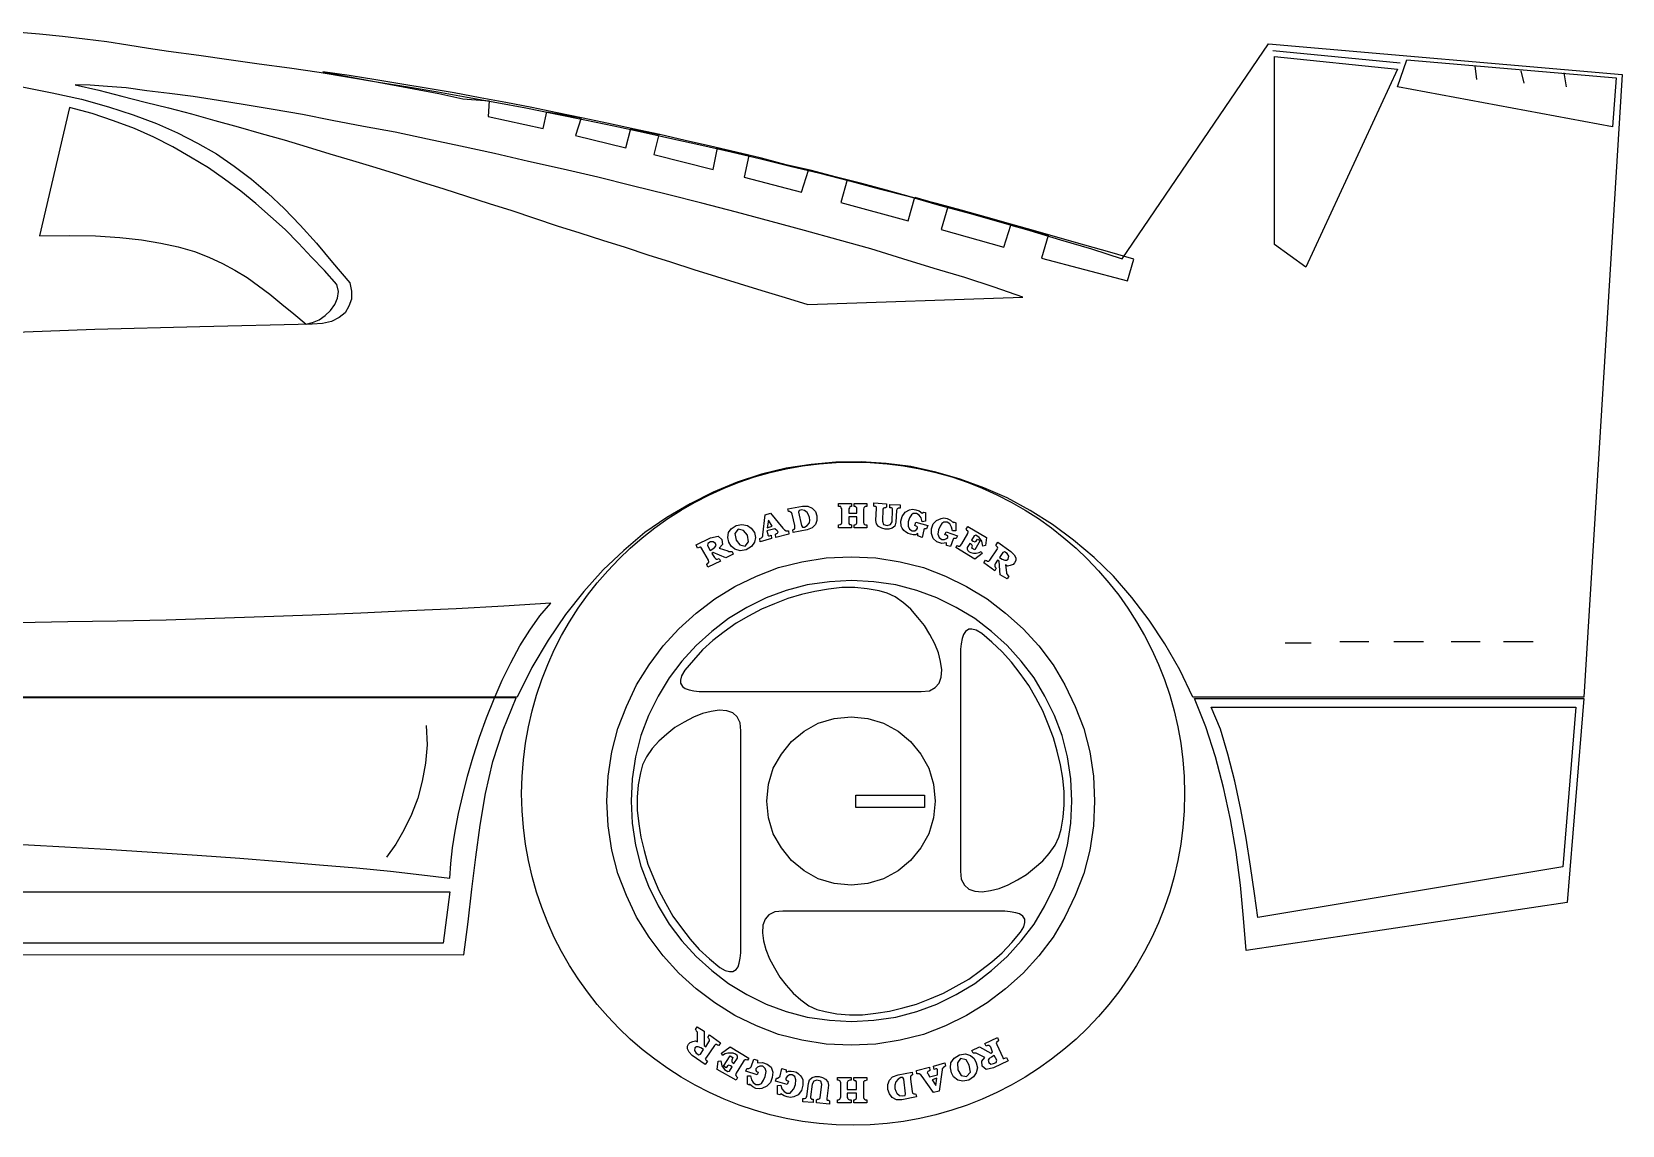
# Model space of a CAD drawing. Extents: x 2254 to 5504, y 14760 to 15634.
# Drawn here: x 4270 to 5504, y 14778 to 15627 of the extents above; entities that cross this region are included whole.
import ezdxf

# ---------------------------------------------------------------- set-up
doc = ezdxf.new("R2010")
doc.units = 0
doc.header["$LTSCALE"] = 100
doc.header["$MEASUREMENT"] = 0
doc.layers.add('LX-CAR', color=6, linetype='CONTINUOUS')

msp = doc.modelspace()

# ---------------------------------------------------------------- linework, layer by layer
at = {"layer": 'LX-CAR'}
for points in [[(4257.1455, 15627.022), (4275.5925, 15625.3555), (4293.627, 15623.6725), (4310.8035, 15621.577), (4327.9965, 15619.4815), (4344.348, 15616.957), (4360.287, 15614.449), (4375.797, 15611.9245), (4399.2765, 15609.004), (4422.756, 15605.638), (4446.2355, 15602.2885), (4469.715, 15598.939), (4492.7655, 15595.573), (4515.8325, 15591.811), (4538.883, 15588.0325), (4561.95, 15584.254), (4585.017, 15580.492), (4607.655, 15576.301), (4630.7055, 15572.0935), (4653.3435, 15567.9025), (4675.998, 15563.299), (4699.0485, 15558.679), (4721.6865, 15554.0755), (4744.3245, 15549.043), (4767.3915, 15544.0105), (4790.0295, 15538.978), (4812.6675, 15533.9455), (4835.7345, 15528.5005), (4858.3725, 15522.6265), (4881.423, 15517.1815), (4904.49, 15511.3075), (4927.557, 15505.021), (4951.0365, 15499.147), (4974.087, 15492.448), (4997.5665, 15486.145), (5021.046, 15479.446), (5044.5255, 15472.7305), (5068.4175, 15465.6025), (5092.326, 15458.4745), (5116.218, 15450.934), (5229.837, 15617.7985), (5504.463, 15593.9065), (5474.697, 15110.4895), (5171.1465, 15110.4895), (5161.0815, 15131.8735), (5149.3335, 15152.0035), (5137.1895, 15170.4505), (5123.7585, 15188.056), (5109.5025, 15204.4075), (5094.4215, 15219.076), (5078.4825, 15232.4905), (5062.131, 15244.651), (5044.938, 15255.5575), (5026.92, 15265.1935), (5008.8855, 15273.163), (4990.4385, 15279.8785), (4971.579, 15285.3235), (4952.2905, 15289.5145), (4933.002, 15292.039), (4913.7135, 15293.293), (4894.0125, 15292.864), (4874.724, 15291.1975), (4855.4355, 15288.2605), (4836.147, 15283.6405), (4817.2875, 15277.354), (4798.8405, 15269.8135), (4780.806, 15260.59), (4762.7715, 15250.1125), (4745.595, 15238.3645), (4729.2435, 15224.5375), (4713.3045, 15209.44), (4698.207, 15192.6595), (4683.951, 15174.6415), (4670.5365, 15154.9405), (4657.9635, 15133.5565), (4646.6445, 15110.4895), (3901.2075, 15110.4895)], [(5332.137, 15602.701), (5233.1865, 15612.3535)], [(5234.457, 15607.7335), (5330.0415, 15598.0975), (5258.7615, 15444.2185), (5234.457, 15461.8405), (5234.457, 15607.7335)], [(4495.7025, 15596.002), (4585.842, 15579.2215), (4604.289, 15575.0305), (4624.848, 15573.364), (4624.0065, 15561.2035), (4666.7745, 15551.98), (4669.695, 15564.982), (4696.1115, 15560.362), (4691.9205, 15546.5185), (4730.91, 15536.8825), (4734.6885, 15551.98), (4756.485, 15547.36), (4752.723, 15531.85), (4798.8405, 15520.1185), (4802.19, 15536.8825), (4826.511, 15531.0085), (4822.7325, 15514.2445), (4867.1835, 15502.4965), (4872.6285, 15519.6895), (4902.807, 15512.149), (4897.7745, 15494.5435), (4950.195, 15480.2875), (4955.2275, 15498.7345), (4980.8025, 15491.1775), (4975.77, 15473.572), (5024.3955, 15459.745), (5029.857, 15476.9215), (5058.7815, 15468.9685), (5053.749, 15451.3465), (5120.409, 15433.741), (5125.4415, 15450.5215), (5106.582, 15455.9665), (5087.2935, 15461.4115), (5068.005, 15466.873), (5049.129, 15472.318), (5029.857, 15477.763), (5010.5685, 15483.2245), (4991.28, 15488.6695), (4971.9915, 15493.702), (4952.703, 15498.7345), (4933.4145, 15504.1795), (4914.126, 15509.212), (4894.425, 15514.2445), (4875.1365, 15519.277), (4855.4355, 15523.8805), (4836.147, 15528.913), (4816.446, 15533.533), (4796.745, 15538.1365), (4777.0275, 15542.7565), (4757.3265, 15547.36), (4737.6255, 15551.551), (4717.4955, 15555.742), (4697.7945, 15559.9495), (4677.6645, 15564.1405), (4657.9635, 15568.3315), (4637.8335, 15572.0935), (4617.72, 15575.872), (4597.59, 15579.6505), (4577.46, 15583), (4556.9175, 15586.3495), (4536.7875, 15589.7155), (4516.245, 15593.065), (4495.7025, 15596.002)], [(5330.0415, 15584.254), (5337.1695, 15605.2255), (5499.843, 15591.382), (5496.906, 15553.234), (5330.0415, 15584.254)], [(5390.0025, 15600.6055), (5391.2565, 15590.128)], [(5425.6425, 15596.8435), (5428.1505, 15587.191)], [(5459.1705, 15595.1605), (5460.8535, 15584.254)], [(4260.924, 15584.683), (4285.6575, 15579.6505), (4308.2955, 15574.618), (4329.2505, 15568.744), (4348.539, 15562.4575), (4366.5735, 15555.742), (4382.925, 15548.6305), (4398.435, 15540.661), (4413.1035, 15532.279), (4426.947, 15522.6265), (4440.3615, 15512.5615), (4452.9345, 15501.6715), (4465.524, 15489.9235), (4478.097, 15476.9215), (4490.67, 15463.0945), (4503.2595, 15447.997), (4516.674, 15432.0745), (4517.928, 15425.7715), (4517.928, 15419.485), (4515.8325, 15414.04), (4512.8955, 15409.0075), (4508.292, 15405.229), (4502.418, 15402.292), (4495.29, 15400.6255), (4487.3205, 15400.1965), (4400.118, 15398.101), (4318.773, 15396.0055), (4243.302, 15393.0685)], [(4303.263, 15585.937), (4321.71, 15581.746), (4339.7445, 15577.126), (4357.7625, 15572.5225), (4375.797, 15567.9025), (4393.8315, 15563.299), (4411.8495, 15558.2665), (4429.884, 15553.234), (4447.9185, 15548.2015), (4465.524, 15543.169), (4483.542, 15537.724), (4501.164, 15532.279), (4518.7695, 15527.2465), (4536.7875, 15521.785), (4554.4095, 15516.34), (4572.015, 15510.466), (4589.6205, 15505.021), (4607.226, 15499.576), (4624.848, 15493.702), (4642.4535, 15488.2405), (4660.059, 15482.383), (4677.6645, 15476.509), (4695.27, 15471.064), (4712.892, 15465.19), (4730.4975, 15459.745), (4748.103, 15453.871), (4765.7085, 15448.426), (4783.743, 15442.552), (4801.3485, 15437.0905), (4818.954, 15431.6455), (4836.576, 15426.2005), (4854.594, 15420.739), (4872.1995, 15415.294), (5039.0805, 15421.168), (5016.855, 15428.7085), (4994.217, 15436.2655), (4970.3085, 15443.3935), (4946.004, 15450.934), (4921.254, 15458.4745), (4895.679, 15465.6025), (4869.6915, 15472.7305), (4843.704, 15479.8585), (4816.8585, 15486.9865), (4790.0295, 15494.1145), (4763.2005, 15500.83), (4735.9425, 15507.529), (4709.1135, 15514.2445), (4682.2845, 15520.531), (4655.439, 15526.405), (4629.039, 15532.6915), (4602.6225, 15538.1365), (4577.0475, 15543.598), (4551.885, 15549.043), (4527.1515, 15553.6465), (4502.8305, 15558.2665), (4479.78, 15562.87), (4457.142, 15566.6485), (4435.329, 15570.427), (4414.7865, 15573.7765), (4395.0855, 15576.7135), (4376.6385, 15579.2215), (4359.033, 15581.3335), (4343.094, 15583.429), (4328.4255, 15584.683), (4315.011, 15585.5245), (4303.263, 15585.937)], [(4275.5925, 15468.5395), (4298.6595, 15468.9685), (4319.202, 15468.5395), (4338.0615, 15467.2855), (4354.8255, 15465.6025), (4369.923, 15463.0945), (4383.3375, 15460.1575), (4395.927, 15456.379), (4407.246, 15452.188), (4417.7235, 15447.1555), (4427.3595, 15442.123), (4437.012, 15436.2655), (4445.8065, 15429.9625), (4454.6175, 15423.2635), (4463.841, 15415.723), (4473.0645, 15408.166), (4482.717, 15400.1965), (4487.733, 15401.467), (4492.7655, 15403.5625), (4497.3855, 15406.912), (4501.5765, 15410.6905), (4504.926, 15415.294), (4507.0215, 15420.3265), (4507.863, 15425.359), (4506.609, 15430.804), (4496.9565, 15441.7105), (4486.908, 15452.188), (4476.843, 15463.0945), (4466.3655, 15473.572), (4455.03, 15483.637), (4443.711, 15493.702), (4431.9795, 15503.338), (4419.4065, 15512.5615), (4406.817, 15521.3725), (4392.99, 15529.7545), (4379.1465, 15537.724), (4364.478, 15545.2645), (4349.3805, 15551.98), (4333.029, 15557.854), (4316.6775, 15563.7115), (4299.072, 15568.3315), (4275.5925, 15468.5395)], [(4923.3495, 15261.4315), (4933.4145, 15260.59), (4933.4145, 15258.0655), (4932.573, 15257.653), (4931.748, 15257.653), (4930.9065, 15257.2405), (4930.4775, 15256.399), (4930.065, 15247.1755), (4930.9065, 15244.651), (4933.8435, 15243.8095), (4936.3515, 15244.651), (4937.6055, 15246.7465), (4938.0345, 15255.97), (4938.0345, 15256.8115), (4937.6055, 15257.2405), (4937.193, 15257.653), (4935.939, 15257.653), (4935.939, 15260.161), (4943.9085, 15259.7485), (4943.9085, 15257.2405), (4942.638, 15257.2405), (4941.7965, 15256.8115), (4941.384, 15256.399), (4940.9715, 15255.5575), (4940.5425, 15246.334), (4939.701, 15243.397), (4937.6055, 15241.714), (4935.0975, 15240.889), (4932.1605, 15240.889), (4929.6525, 15241.714), (4927.128, 15242.9845), (4925.4615, 15245.08), (4925.0325, 15247.588), (4925.4615, 15257.2405), (4925.4615, 15258.0655), (4925.0325, 15258.4945), (4924.191, 15258.4945), (4923.3495, 15258.907), (4923.3495, 15261.4315)], [(4834.893, 15233.761), (4836.147, 15234.1735), (4836.9885, 15235.015), (4837.401, 15235.8565), (4837.401, 15236.6815), (4839.084, 15252.208), (4843.275, 15253.462), (4852.9275, 15241.714), (4854.1815, 15240.46), (4855.4355, 15239.6185), (4856.277, 15239.6185), (4857.1185, 15239.6185), (4857.531, 15237.1105), (4847.466, 15234.586), (4847.0535, 15237.1105), (4847.895, 15237.523), (4848.72, 15237.952), (4849.149, 15238.7935), (4848.3075, 15239.6185), (4846.6245, 15241.3015), (4840.338, 15239.6185), (4841.1795, 15237.1105), (4841.1795, 15236.269), (4842.021, 15235.8565), (4842.4335, 15235.8565), (4843.704, 15236.269), (4844.1165, 15233.761), (4835.3055, 15231.2365), (4834.893, 15233.761)], [(4857.1185, 15254.716), (4856.6895, 15256.8115), (4868.0085, 15258.907), (4872.1995, 15258.907), (4875.5655, 15257.2405), (4878.0735, 15254.716), (4879.3275, 15251.3665), (4879.3275, 15247.588), (4878.0735, 15244.651), (4875.5655, 15242.143), (4871.787, 15240.46), (4860.8805, 15238.3645), (4860.468, 15240.46), (4861.3095, 15240.889), (4862.151, 15241.3015), (4862.151, 15242.143), (4862.151, 15243.8095), (4860.0555, 15252.6205), (4859.6265, 15253.8745), (4858.785, 15254.3035), (4857.9435, 15254.716), (4857.1185, 15254.716)], [(4867.1835, 15243.8095), (4868.0085, 15242.5555), (4869.6915, 15242.5555), (4871.787, 15243.8095), (4873.47, 15245.9215), (4873.8825, 15248.017), (4873.47, 15250.1125), (4872.6285, 15252.208), (4871.787, 15253.8745), (4869.6915, 15255.5575), (4867.1835, 15255.97), (4865.5005, 15255.5575), (4865.0715, 15254.3035), (4867.1835, 15243.8095)], [(4896.108, 15261.0025), (4906.173, 15261.0025), (4906.173, 15258.4945), (4905.3315, 15258.4945), (4904.9025, 15258.4945), (4904.49, 15257.653), (4904.0775, 15256.8115), (4904.0775, 15253.462), (4910.364, 15253.462), (4910.364, 15256.8115), (4910.364, 15257.653), (4909.5225, 15258.0655), (4909.11, 15258.4945), (4908.2685, 15258.4945), (4908.2685, 15261.0025), (4917.9045, 15261.0025), (4917.9045, 15258.4945), (4917.063, 15258.4945), (4916.2215, 15258.0655), (4915.809, 15257.653), (4915.3965, 15256.399), (4915.3965, 15246.334), (4915.809, 15245.08), (4916.2215, 15244.651), (4917.063, 15244.2385), (4917.9045, 15244.2385), (4917.9045, 15242.143), (4908.2685, 15242.143), (4908.2685, 15244.2385), (4908.681, 15244.2385), (4909.5225, 15244.651), (4909.935, 15245.08), (4910.364, 15245.9215), (4910.364, 15250.525), (4904.0775, 15250.525), (4904.0775, 15246.334), (4904.0775, 15245.4925), (4904.49, 15244.651), (4905.3315, 15244.651), (4906.173, 15244.2385), (4906.173, 15242.143), (4896.108, 15242.143), (4896.108, 15244.2385), (4897.362, 15244.651), (4898.2035, 15245.08), (4898.616, 15245.4925), (4898.616, 15246.7465), (4898.616, 15256.8115), (4898.2035, 15257.653), (4897.7745, 15258.4945), (4896.9495, 15258.4945), (4896.108, 15258.4945), (4896.108, 15261.0025)], [(4961.085, 15253.462), (4961.9265, 15254.3035), (4963.6095, 15253.8745), (4963.6095, 15247.1755), (4961.085, 15246.7465), (4960.26, 15249.6835), (4958.577, 15251.779), (4956.4815, 15253.033), (4953.957, 15253.033), (4952.703, 15252.208), (4951.0365, 15249.6835), (4950.195, 15246.7465), (4950.195, 15243.397), (4951.0365, 15240.889), (4953.132, 15239.6185), (4955.2275, 15239.6185), (4956.894, 15240.889), (4957.323, 15241.714), (4957.323, 15242.5555), (4956.894, 15242.9845), (4955.2275, 15243.8095), (4956.0525, 15246.334), (4965.276, 15243.8095), (4964.451, 15241.3015), (4963.6095, 15241.3015), (4962.768, 15241.3015), (4962.3555, 15240.889), (4962.3555, 15240.46), (4961.085, 15234.586), (4957.7355, 15235.8565), (4957.7355, 15237.523), (4956.0525, 15236.6815), (4953.957, 15236.6815), (4951.8615, 15237.1105), (4950.195, 15237.523), (4948.0995, 15238.7935), (4946.829, 15240.0475), (4945.575, 15241.714), (4944.7335, 15243.397), (4944.321, 15247.1755), (4945.575, 15250.9375), (4947.6705, 15254.3035), (4951.0365, 15255.97), (4953.5445, 15256.399), (4956.0525, 15255.97), (4958.577, 15255.145), (4961.085, 15253.462)], [(4985.406, 15245.9215), (4985.406, 15246.7465), (4987.089, 15245.9215), (4987.089, 15239.6185), (4984.5645, 15239.6185), (4983.723, 15242.5555), (4982.469, 15245.08), (4980.3735, 15246.334), (4977.8655, 15246.334), (4976.1825, 15245.4925), (4974.9285, 15243.397), (4973.6745, 15240.46), (4973.2455, 15237.1105), (4974.087, 15234.586), (4976.1825, 15232.9195), (4978.278, 15232.9195), (4979.961, 15233.761), (4980.8025, 15234.586), (4980.8025, 15235.4275), (4979.961, 15236.269), (4978.707, 15236.6815), (4979.532, 15238.7935), (4988.343, 15235.8565), (4987.5015, 15233.761), (4986.66, 15233.761), (4985.835, 15233.761), (4985.406, 15233.761), (4984.9935, 15233.332), (4982.898, 15227.458), (4979.961, 15228.2995), (4979.961, 15230.395), (4976.1825, 15229.9825), (4972.404, 15231.2365), (4969.4835, 15233.761), (4968.213, 15237.523), (4968.213, 15241.3015), (4969.4835, 15245.08), (4971.9915, 15247.588), (4975.77, 15249.271), (4977.8655, 15249.6835), (4980.3735, 15249.271), (4982.898, 15248.017), (4985.406, 15245.9215)], [(4816.446, 15243.8095), (4821.0495, 15244.651), (4825.257, 15243.8095), (4828.1775, 15241.714), (4830.702, 15238.3645), (4831.5435, 15234.586), (4830.702, 15230.824), (4828.6065, 15227.458), (4824.4155, 15224.95), (4819.7955, 15224.1085), (4815.6045, 15225.3625), (4812.6675, 15227.887), (4811.001, 15230.824), (4810.1595, 15234.586), (4810.572, 15238.3645), (4812.6675, 15241.3015), (4816.446, 15243.8095)], [(4818.129, 15240.889), (4815.6045, 15237.523), (4816.446, 15232.4905), (4819.383, 15228.7285), (4823.574, 15227.887), (4826.082, 15231.2365), (4825.257, 15236.269), (4822.32, 15240.0475), (4818.129, 15240.889)], [(4840.767, 15242.143), (4844.529, 15243.397), (4841.6085, 15248.017), (4840.767, 15242.143)], [(4996.3125, 15242.9845), (5010.981, 15234.586), (5010.1395, 15228.2995), (5008.044, 15227.887), (5007.2025, 15231.6655), (5005.107, 15234.586), (5002.599, 15236.269), (5001.345, 15235.8565), (4999.2495, 15232.4905), (5000.5035, 15231.6655), (5001.7575, 15231.2365), (5003.0115, 15231.6655), (5003.853, 15233.332), (5005.9485, 15232.078), (5001.7575, 15224.95), (4999.662, 15226.204), (5000.0745, 15227.887), (4999.662, 15228.7285), (4998.8205, 15229.57), (4997.979, 15229.9825), (4995.8835, 15226.633), (4995.8835, 15225.3625), (4996.3125, 15224.5375), (4997.5665, 15223.267), (4998.8205, 15222.8545), (5000.916, 15222.442), (5003.0115, 15222.442), (5005.107, 15222.8545), (5006.79, 15223.696), (5007.6315, 15222.013), (5001.7575, 15217.822), (4987.089, 15226.633), (4988.343, 15228.2995), (4989.1845, 15227.887), (4990.026, 15227.887), (4990.851, 15228.2995), (4991.6925, 15229.57), (4996.3125, 15237.523), (4996.725, 15238.7935), (4996.3125, 15239.6185), (4995.8835, 15240.0475), (4995.0585, 15240.889), (4996.3125, 15242.9845)], [(4785.426, 15228.7285), (4796.745, 15234.1735), (4802.6025, 15235.4275), (4805.5395, 15232.9195), (4805.9685, 15229.141), (4803.444, 15226.204), (4810.1595, 15224.1085), (4811.001, 15223.696), (4811.826, 15223.696), (4812.6675, 15223.696), (4813.509, 15223.696), (4814.3505, 15221.6005), (4808.4765, 15218.6635), (4798.8405, 15222.8545), (4797.57, 15222.013), (4799.682, 15219.076), (4800.507, 15218.2345), (4801.3485, 15217.822), (4802.19, 15217.822), (4803.444, 15218.2345), (4804.2855, 15216.139), (4794.6495, 15211.5355), (4793.808, 15213.631), (4794.6495, 15214.4725), (4795.062, 15214.885), (4795.4745, 15215.7265), (4795.062, 15216.9805), (4789.617, 15226.204), (4789.188, 15227.0455), (4788.7755, 15227.0455), (4787.934, 15226.633), (4786.68, 15226.204), (4785.426, 15228.7285)], [(4796.316, 15224.5375), (4798.4115, 15225.7915), (4800.0945, 15227.0455), (4800.936, 15228.2995), (4800.507, 15229.9825), (4798.8405, 15231.2365), (4796.745, 15231.2365), (4794.6495, 15229.9825), (4794.2205, 15228.2995), (4796.316, 15224.5375)], [(5019.792, 15230.824), (5029.857, 15223.696), (5032.365, 15221.1715), (5033.619, 15218.6635), (5033.619, 15216.568), (5032.7775, 15214.885), (5031.5235, 15213.631), (5029.428, 15212.7895), (5027.3325, 15212.377), (5025.6495, 15213.2185), (5026.491, 15207.3445), (5026.491, 15206.503), (5027.3325, 15205.6615), (5027.7615, 15204.82), (5028.174, 15204.4075), (5026.92, 15202.312), (5021.4585, 15205.6615), (5020.6335, 15216.139), (5019.363, 15216.9805), (5017.6965, 15214.0435), (5017.2675, 15213.2185), (5017.2675, 15212.377), (5017.6965, 15211.5355), (5018.538, 15210.694), (5017.2675, 15208.5985), (5008.8855, 15214.885), (5010.1395, 15216.9805), (5010.981, 15216.568), (5011.8225, 15216.139), (5012.664, 15216.139), (5013.5055, 15216.9805), (5019.363, 15225.7915), (5019.792, 15226.204), (5019.363, 15227.0455), (5018.9505, 15227.458), (5018.109, 15228.2995), (5019.792, 15230.824)], [(4905.744, 15219.505), (4925.0325, 15218.6635), (4943.9085, 15215.7265), (4961.9265, 15211.1065), (4979.1195, 15204.4075), (4995.471, 15196.438), (5011.41, 15186.802), (5025.6495, 15175.8955), (5039.493, 15163.735), (5051.6535, 15150.3205), (5062.56, 15135.652), (5071.7835, 15120.142), (5079.7365, 15103.3615), (5086.452, 15086.1685), (5091.0555, 15068.1505), (5093.9925, 15049.2745), (5094.834, 15029.986), (5093.9925, 15010.6975), (5091.0555, 14991.8545), (5086.452, 14973.82), (5079.7365, 14956.6435), (5071.7835, 14939.863), (5062.56, 14924.353), (5051.6535, 14909.6845), (5039.493, 14896.27), (5025.6495, 14884.1095), (5011.41, 14873.203), (4995.471, 14863.567), (4979.1195, 14855.5975), (4961.9265, 14848.882), (4943.9085, 14844.2785), (4925.0325, 14841.3415), (4905.744, 14840.5), (4886.4555, 14841.3415), (4867.596, 14844.2785), (4849.5615, 14848.882), (4832.3685, 14855.5975), (4815.6045, 14863.567), (4800.0945, 14873.203), (4785.426, 14884.1095), (4771.995, 14896.27), (4759.851, 14909.6845), (4748.9445, 14924.353), (4739.292, 14939.863), (4731.339, 14956.6435), (4724.6235, 14973.82), (4720.02, 14991.8545), (4717.083, 15010.6975), (4716.2415, 15029.986), (4717.083, 15049.2745), (4720.02, 15068.1505), (4724.6235, 15086.1685), (4731.339, 15103.3615), (4739.292, 15120.142), (4748.9445, 15135.652), (4759.851, 15150.3205), (4771.995, 15163.735), (4785.426, 15175.8955), (4800.0945, 15186.802), (4815.6045, 15196.438), (4832.3685, 15204.4075), (4849.5615, 15211.1065), (4867.596, 15215.7265), (4886.4555, 15218.6635), (4905.744, 15219.505)], [(5021.046, 15219.076), (5023.1415, 15217.822), (5025.237, 15216.9805), (5026.491, 15216.9805), (5027.7615, 15217.822), (5028.174, 15219.9175), (5026.92, 15222.013), (5024.8245, 15223.267), (5023.554, 15222.8545), (5021.046, 15219.076)], [(4906.173, 15201.058), (4888.98, 15200.2165), (4871.787, 15197.692), (4855.4355, 15193.501), (4839.9255, 15187.6435), (4824.828, 15180.0865), (4810.572, 15171.7045), (4797.57, 15161.6395), (4785.426, 15150.733), (4774.5195, 15138.589), (4764.4545, 15125.587), (4756.0725, 15111.331), (4748.5155, 15096.2335), (4742.658, 15080.7235), (4738.467, 15064.372), (4735.9425, 15047.179), (4735.101, 15029.986), (4735.9425, 15012.8095), (4738.467, 14995.6165), (4742.658, 14979.2815), (4748.5155, 14963.7715), (4756.0725, 14948.674), (4764.4545, 14934.418), (4774.5195, 14921.416), (4785.426, 14909.2555), (4797.57, 14898.3655), (4810.572, 14888.3005), (4824.828, 14879.9185), (4839.9255, 14872.3615), (4855.4355, 14866.4875), (4871.787, 14862.2965), (4888.98, 14859.7885), (4906.173, 14858.947), (4923.3495, 14859.7885), (4940.5425, 14862.2965), (4956.894, 14866.4875), (4972.404, 14872.3615), (4987.5015, 14879.9185), (5001.7575, 14888.3005), (5014.7595, 14898.3655), (5026.92, 14909.2555), (5037.81, 14921.416), (5047.875, 14934.418), (5056.257, 14948.674), (5063.814, 14963.7715), (5069.688, 14979.2815), (5073.879, 14995.6165), (5076.387, 15012.8095), (5077.2285, 15029.986), (5076.387, 15047.179), (5073.879, 15064.372), (5069.688, 15080.7235), (5063.814, 15096.2335), (5056.257, 15111.331), (5047.875, 15125.587), (5037.81, 15138.589), (5026.92, 15150.733), (5014.7595, 15161.6395), (5001.7575, 15171.7045), (4987.5015, 15180.0865), (4972.404, 15187.6435), (4956.894, 15193.501), (4940.5425, 15197.692), (4923.3495, 15200.2165), (4906.173, 15201.058)], [(4787.934, 15115.1095), (4960.26, 15115.1095), (4966.5465, 15115.522), (4971.15, 15118.03), (4974.087, 15121.396), (4975.77, 15125.9995), (4976.1825, 15131.8735), (4975.341, 15138.16), (4973.6745, 15144.8755), (4970.7375, 15152.0035), (4966.959, 15159.1315), (4962.768, 15166.2595), (4957.7355, 15172.546), (4952.2905, 15178.8325), (4946.4165, 15183.865), (4940.13, 15188.4685), (4933.8435, 15191.4055), (4927.557, 15193.0885), (4918.3335, 15194.755), (4908.681, 15195.5965), (4898.616, 15195.5965), (4888.1385, 15194.3425), (4877.661, 15192.6595), (4867.1835, 15190.1515), (4856.6895, 15187.2145), (4846.212, 15183.0235), (4836.147, 15178.8325), (4826.082, 15173.3875), (4816.446, 15167.926), (4807.2225, 15161.227), (4798.4115, 15154.5115), (4790.442, 15147.3835), (4783.3305, 15139.414), (4776.615, 15131.461), (4774.0905, 15127.2535), (4773.2655, 15123.904), (4773.2655, 15121.396), (4774.932, 15118.8715), (4777.0275, 15117.205), (4779.9645, 15116.3635), (4783.743, 15115.522), (4787.934, 15115.1095)], [(4252.9545, 14996.8705), (4290.69, 14994.775), (4327.584, 14992.696), (4363.224, 14990.1715), (4398.0225, 14988.076), (4431.138, 14985.568), (4462.9995, 14983.0435), (4493.1945, 14980.5355), (4521.7065, 14978.0275), (4548.123, 14975.503), (4572.4275, 14972.566), (4594.2405, 14970.058), (4595.0655, 14981.377), (4596.336, 14993.5375), (4598.4315, 15006.5065), (4600.9395, 15020.35), (4604.289, 15034.606), (4608.0675, 15049.2745), (4612.2585, 15064.372), (4617.291, 15079.4695), (4622.736, 15094.5505), (4628.61, 15109.2355), (4634.8965, 15123.904), (4641.612, 15137.3185), (4648.74, 15150.3205), (4656.2805, 15162.481), (4664.25, 15173.8), (4672.632, 15183.436), (4636.167, 15181.3405), (4599.273, 15179.245), (4562.3625, 15177.5785), (4525.056, 15175.8955), (4487.3205, 15174.2125), (4450.014, 15172.9585), (4411.8495, 15171.7045), (4374.114, 15170.4505), (4335.966, 15169.609), (4297.818, 15169.18), (4259.6535, 15168.355)], [(4990.851, 15147.8125), (4990.851, 14975.503), (4991.28, 14969.2165), (4993.788, 14964.5965), (4997.154, 14961.676), (5001.7575, 14959.993), (5007.6315, 14959.564), (5013.918, 14960.4055), (5020.6335, 14962.0885), (5027.7615, 14965.0255), (5034.8895, 14968.7875), (5042.001, 14972.995), (5048.304, 14978.0275), (5054.5905, 14983.4725), (5059.623, 14989.3465), (5064.2265, 14995.6165), (5067.1635, 15001.903), (5068.8465, 15008.1895), (5070.513, 15017.413), (5071.3545, 15027.049), (5071.3545, 15037.114), (5070.1005, 15047.608), (5068.4175, 15058.0855), (5065.9095, 15068.563), (5062.9725, 15079.0405), (5058.7815, 15089.5345), (5054.5905, 15100.012), (5049.129, 15110.077), (5043.684, 15119.713), (5036.985, 15128.9365), (5030.2695, 15137.7475), (5023.1415, 15145.717), (5015.172, 15153.2575), (5007.2025, 15159.9565), (5003.0115, 15162.481), (4999.662, 15163.3225), (4997.154, 15163.3225), (4994.6295, 15161.6395), (4992.963, 15159.1315), (4992.1215, 15156.1945), (4991.28, 15152.0035), (4990.851, 15147.8125)], [(5242.839, 15152.8285), (5262.969, 15152.8285)], [(5285.178, 15153.67), (5307.816, 15153.67)], [(5327.1045, 15153.67), (5350.1715, 15153.67)], [(5371.5555, 15153.67), (5394.1935, 15153.67)], [(5412.228, 15153.67), (5435.2785, 15153.67)], [(3322.6185, 14911.351), (4605.1305, 14910.526), (4608.4965, 14936.101), (4611.417, 14961.676), (4614.354, 14986.4095), (4617.72, 15011.1265), (4621.911, 15035.86), (4627.7685, 15060.5935), (4635.738, 15085.327), (4645.803, 15110.077), (3279.438, 15110.077), (3288.2325, 15089.1055), (3296.631, 15066.4675), (3303.33, 15042.5755), (3309.6165, 15017.413), (3314.649, 14991.442), (3318.4275, 14965.0255), (3320.9355, 14938.1965), (3322.6185, 14911.351)], [(3294.1065, 15110.4895), (4622.736, 15110.4895)], [(5212.644, 14913.8755), (5210.5485, 14939.0215), (5208.0405, 14964.5965), (5204.691, 14990.1715), (5200.4835, 15015.73), (5195.0385, 15040.48), (5188.752, 15064.372), (5181.2115, 15087.439), (5172.4005, 15109.648), (5474.697, 15109.648), (5461.695, 14951.182), (5212.644, 14913.8755)], [(5185.4025, 15102.949), (5468.394, 15102.949), (5458.3455, 14978.8525), (5221.455, 14939.4505), (5218.947, 14958.31), (5216.01, 14979.2815), (5212.644, 15001.0615), (5208.453, 15023.287), (5203.8495, 15045.5125), (5198.388, 15066.4675), (5192.5305, 15085.756), (5185.4025, 15102.949)], [(4575.7935, 15088.693), (4576.6185, 15073.5955), (4575.3645, 15059.3395), (4572.8565, 15045.5125), (4569.4905, 15032.0815), (4564.458, 15019.5085), (4558.6005, 15007.348), (4552.314, 14996.458), (4545.186, 14986.4095)], [(4820.2245, 14912.1925), (4820.2245, 15084.502), (4819.7955, 15090.7885), (4817.2875, 15095.392), (4813.9215, 15098.329), (4809.318, 15100.012), (4803.444, 15100.4245), (4797.1575, 15099.583), (4790.442, 15097.9165), (4783.3305, 15094.9795), (4776.2025, 15091.201), (4769.0745, 15087.01), (4762.7715, 15081.9775), (4756.485, 15076.5325), (4751.4525, 15070.6585), (4746.849, 15064.372), (4743.912, 15058.0855), (4742.229, 15051.799), (4740.5625, 15042.5755), (4739.721, 15032.923), (4739.721, 15022.858), (4740.975, 15012.3805), (4742.658, 15001.903), (4745.166, 14991.442), (4748.103, 14980.948), (4752.294, 14970.4705), (4756.485, 14960.4055), (4761.9465, 14950.3405), (4767.3915, 14940.7045), (4774.0905, 14931.481), (4780.806, 14922.67), (4787.934, 14914.717), (4795.9035, 14907.589), (4803.873, 14900.8735), (4808.064, 14898.3655), (4811.4135, 14897.524), (4813.9215, 14897.524), (4816.446, 14899.1905), (4818.129, 14901.286), (4818.954, 14904.223), (4819.7955, 14908.0015), (4820.2245, 14912.1925)], [(4905.744, 15095.392), (4918.746, 15094.138), (4930.9065, 15090.3595), (4942.2255, 15084.073), (4951.8615, 15076.1035), (4959.831, 15066.4675), (4966.1175, 15055.561), (4969.896, 15042.988), (4971.15, 15029.986), (4969.896, 15017.0005), (4966.1175, 15004.411), (4959.831, 14993.5375), (4951.8615, 14983.885), (4942.2255, 14975.9155), (4930.9065, 14969.629), (4918.746, 14965.867), (4905.744, 14964.5965), (4892.7585, 14965.867), (4880.169, 14969.629), (4869.279, 14975.9155), (4859.6265, 14983.885), (4851.657, 14993.5375), (4845.3705, 15004.411), (4841.6085, 15017.0005), (4840.338, 15029.986), (4841.6085, 15042.988), (4845.3705, 15055.561), (4851.657, 15066.4675), (4859.6265, 15076.1035), (4869.279, 15084.073), (4880.169, 15090.3595), (4892.7585, 15094.138), (4905.744, 15095.392)], [(4909.5225, 15034.606), (4962.768, 15034.606), (4962.768, 15024.9535), (4909.5225, 15024.9535), (4909.5225, 15034.606)], [(3329.334, 14959.564), (4594.2405, 14959.564), (4589.208, 14919.7495), (3333.9375, 14919.7495), (3329.334, 14959.564)], [(5025.237, 14944.483), (4852.9275, 14944.483), (4846.6245, 14944.054), (4842.021, 14941.546), (4839.084, 14938.1965), (4837.401, 14933.5765), (4836.9885, 14927.7025), (4837.83, 14921.416), (4839.4965, 14914.717), (4842.4335, 14907.589), (4846.212, 14900.461), (4850.403, 14893.333), (4855.4355, 14887.0465), (4860.8805, 14880.7435), (4866.7545, 14875.711), (4873.041, 14871.1075), (4879.3275, 14868.1705), (4885.6305, 14866.4875), (4894.854, 14864.821), (4904.49, 14863.9795), (4914.555, 14863.9795), (4925.0325, 14865.2335), (4935.51, 14866.9165), (4946.004, 14869.4245), (4956.4815, 14872.3615), (4966.959, 14876.5525), (4977.4365, 14880.7435), (4987.5015, 14886.205), (4997.154, 14891.65), (5006.3775, 14898.3655), (5015.172, 14905.0645), (5023.1415, 14912.1925), (5030.682, 14920.162), (5037.3975, 14928.1315), (5039.9055, 14932.3225), (5040.747, 14935.672), (5040.747, 14938.1965), (5039.0805, 14940.7045), (5036.556, 14942.3875), (5033.619, 14943.2125), (5029.428, 14944.054), (5025.237, 14944.483)], [(4792.554, 14825.4025), (4782.489, 14832.5305), (4779.9645, 14835.055), (4778.7105, 14837.563), (4778.7105, 14839.6585), (4779.552, 14841.3415), (4780.806, 14842.5955), (4782.9015, 14843.437), (4784.997, 14843.8495), (4786.68, 14843.008), (4786.68, 14849.7235), (4786.68, 14850.565), (4785.8385, 14851.4065), (4785.426, 14852.248), (4784.997, 14852.6605), (4786.251, 14854.756), (4791.7125, 14851.4065), (4791.7125, 14840.0875), (4792.9665, 14839.246), (4795.4745, 14843.008), (4795.9035, 14843.8495), (4795.9035, 14844.691), (4795.4745, 14845.5325), (4794.6495, 14846.374), (4795.9035, 14848.4695), (4804.2855, 14842.183), (4803.0315, 14840.0875), (4802.19, 14840.5), (4801.3485, 14840.9125), (4800.507, 14840.9125), (4799.682, 14840.0875), (4792.9665, 14830.435), (4792.554, 14830.0225), (4792.9665, 14829.181), (4793.379, 14828.7685), (4794.2205, 14827.927), (4792.554, 14825.4025)], [(5027.7615, 14828.3395), (5016.426, 14822.8945), (5010.5685, 14821.6405), (5007.6315, 14824.1485), (5007.2025, 14827.927), (5009.727, 14830.864), (5003.853, 14833.7845), (5003.0115, 14834.2135), (5002.1865, 14834.2135), (5001.345, 14834.2135), (5000.5035, 14834.2135), (4999.662, 14836.309), (5005.536, 14839.246), (5014.3305, 14834.2135), (5015.601, 14835.055), (5014.3305, 14838.817), (5013.5055, 14839.6585), (5012.664, 14840.0875), (5011.8225, 14840.0875), (5010.5685, 14839.6585), (5009.727, 14841.754), (5019.363, 14846.374), (5020.2045, 14844.2785), (5019.363, 14843.437), (5018.9505, 14843.008), (5018.538, 14842.183), (5018.9505, 14840.9125), (5023.554, 14830.864), (5023.983, 14830.0225), (5024.3955, 14830.0225), (5025.237, 14830.435), (5026.491, 14830.864), (5027.7615, 14828.3395)], [(4791.2835, 14837.1505), (4789.188, 14838.4045), (4787.0925, 14839.246), (4785.8385, 14839.246), (4784.5845, 14838.4045), (4784.1555, 14836.309), (4785.426, 14834.2135), (4787.5215, 14832.9595), (4788.7755, 14833.372), (4791.2835, 14837.1505)], [(4816.446, 14813.242), (4801.7775, 14821.6405), (4802.6025, 14827.927), (4804.698, 14828.3395), (4805.5395, 14824.561), (4807.635, 14821.6405), (4810.1595, 14819.9575), (4811.4135, 14820.37), (4813.509, 14823.736), (4812.255, 14824.561), (4811.001, 14824.99), (4809.7305, 14824.561), (4808.9055, 14822.8945), (4806.7935, 14824.1485), (4811.826, 14832.118), (4813.9215, 14830.864), (4813.0965, 14828.7685), (4813.0965, 14827.498), (4813.9215, 14826.673), (4814.763, 14826.244), (4817.7, 14830.435), (4817.7, 14831.689), (4817.2875, 14832.5305), (4816.017, 14833.372), (4814.3505, 14834.2135), (4812.6675, 14834.2135), (4810.1595, 14834.2135), (4808.064, 14833.7845), (4805.9685, 14832.5305), (4805.127, 14834.2135), (4811.826, 14839.246), (4826.511, 14830.435), (4825.257, 14828.7685), (4824.4155, 14829.181), (4823.574, 14829.181), (4822.7325, 14828.7685), (4821.891, 14827.498), (4816.446, 14818.7035), (4816.017, 14817.433), (4816.446, 14816.608), (4816.8585, 14816.179), (4817.7, 14815.3375), (4816.446, 14813.242)], [(4826.9235, 14810.3215), (4826.9235, 14809.48), (4825.257, 14810.3215), (4825.257, 14816.608), (4827.765, 14816.608), (4828.6065, 14813.671), (4829.8605, 14811.5755), (4831.956, 14809.8925), (4834.4805, 14809.8925), (4836.147, 14810.734), (4837.83, 14813.242), (4839.084, 14816.179), (4839.9255, 14819.9575), (4839.084, 14822.4655), (4837.401, 14824.1485), (4834.893, 14824.1485), (4833.21, 14823.307), (4831.956, 14822.053), (4831.956, 14820.799), (4832.3685, 14819.9575), (4833.639, 14819.545), (4832.7975, 14817.433), (4823.9865, 14820.37), (4824.828, 14822.4655), (4825.6695, 14822.4655), (4826.511, 14822.4655), (4827.3525, 14822.8945), (4828.1775, 14823.736), (4830.273, 14829.5935), (4833.21, 14828.7685), (4833.21, 14826.673), (4836.9885, 14827.0855), (4840.767, 14825.8315), (4843.704, 14823.307), (4844.958, 14819.545), (4844.529, 14815.3375), (4843.275, 14811.5755), (4840.338, 14808.6385), (4836.576, 14806.9555), (4834.4805, 14806.543), (4831.956, 14806.9555), (4829.448, 14808.2095), (4826.9235, 14810.3215)], [(4997.154, 14813.242), (4992.534, 14812.417), (4988.7555, 14813.242), (4985.406, 14815.7665), (4983.723, 14819.116), (4982.898, 14822.8945), (4983.3105, 14826.673), (4985.835, 14830.435), (4990.026, 14832.9595), (4994.6295, 14833.7845), (4998.408, 14832.5305), (5001.345, 14830.0225), (5003.0115, 14826.673), (5003.853, 14822.8945), (5003.0115, 14819.116), (5000.916, 14815.7665), (4997.154, 14813.242)], [(4995.471, 14816.179), (4998.408, 14819.545), (4997.5665, 14824.99), (4995.0585, 14829.181), (4990.851, 14830.0225), (4988.343, 14826.673), (4988.7555, 14821.2115), (4991.28, 14817.0205), (4995.471, 14816.179)], [(5016.855, 14832.5305), (5014.7595, 14831.2765), (5013.0765, 14830.0225), (5012.235, 14828.7685), (5012.664, 14827.0855), (5014.3305, 14825.8315), (5016.426, 14826.244), (5018.538, 14827.0855), (5018.9505, 14828.7685), (5016.855, 14832.5305)], [(4851.2445, 14802.7645), (4850.403, 14801.923), (4848.72, 14802.352), (4848.72, 14809.051), (4851.2445, 14809.48), (4852.086, 14806.543), (4853.7525, 14804.4475), (4855.848, 14803.1935), (4858.3725, 14803.1935), (4859.6265, 14804.4475), (4861.3095, 14806.543), (4862.5635, 14809.8925), (4862.976, 14813.671), (4862.151, 14816.179), (4860.0555, 14817.433), (4857.9435, 14817.433), (4856.277, 14816.179), (4855.023, 14814.925), (4855.023, 14814.0835), (4855.4355, 14813.242), (4857.1185, 14812.417), (4856.277, 14809.8925), (4847.0535, 14812.417), (4847.895, 14814.925), (4849.149, 14814.925), (4849.5615, 14815.3375), (4850.403, 14815.7665), (4850.832, 14816.608), (4852.086, 14822.4655), (4855.4355, 14821.2115), (4855.4355, 14819.545), (4857.1185, 14820.37), (4859.214, 14820.37), (4861.3095, 14819.9575), (4863.405, 14819.545), (4865.0715, 14818.2745), (4866.342, 14817.0205), (4867.596, 14815.3375), (4868.4375, 14813.671), (4868.4375, 14809.48), (4867.1835, 14805.289), (4864.659, 14801.923), (4861.3095, 14800.2565), (4858.785, 14799.8275), (4856.277, 14800.2565), (4853.7525, 14801.0815), (4851.2445, 14802.7645)], [(4956.0525, 14802.352), (4956.4815, 14800.2565), (4945.1625, 14798.161), (4940.9715, 14798.161), (4937.6055, 14799.8275), (4935.51, 14802.7645), (4934.256, 14806.114), (4934.256, 14809.8925), (4935.51, 14813.242), (4938.0345, 14815.7665), (4942.2255, 14817.433), (4953.132, 14819.545), (4953.5445, 14817.433), (4952.703, 14817.0205), (4952.2905, 14816.608), (4951.8615, 14815.7665), (4951.8615, 14814.0835), (4953.132, 14804.4475), (4953.5445, 14803.1935), (4954.386, 14802.7645), (4955.2275, 14802.7645), (4956.0525, 14802.352)], [(4979.1195, 14824.1485), (4977.8655, 14823.736), (4977.4365, 14822.8945), (4976.6115, 14822.4655), (4976.6115, 14821.2115), (4974.087, 14804.86), (4969.896, 14803.606), (4961.085, 14816.179), (4959.831, 14817.433), (4958.577, 14818.2745), (4957.7355, 14818.2745), (4956.894, 14818.2745), (4956.4815, 14820.799), (4966.5465, 14823.307), (4966.959, 14820.799), (4966.1175, 14820.37), (4965.276, 14819.9575), (4964.8635, 14819.116), (4965.705, 14818.2745), (4966.5465, 14815.7665), (4972.833, 14817.433), (4972.833, 14820.799), (4972.833, 14821.6405), (4972.404, 14822.053), (4971.579, 14822.053), (4970.3085, 14821.6405), (4969.896, 14824.1485), (4978.707, 14826.673), (4979.1195, 14824.1485)], [(4888.98, 14794.795), (4878.915, 14795.6365), (4878.915, 14798.161), (4879.7565, 14798.5735), (4880.598, 14798.5735), (4881.423, 14798.986), (4881.852, 14799.8275), (4883.106, 14809.8925), (4882.2645, 14812.417), (4879.3275, 14813.242), (4876.8195, 14812.417), (4875.5655, 14810.3215), (4874.295, 14800.2565), (4874.295, 14799.415), (4874.724, 14798.986), (4875.1365, 14798.5735), (4876.407, 14798.5735), (4876.407, 14796.0655), (4868.4375, 14796.478), (4868.4375, 14798.986), (4869.6915, 14798.986), (4870.533, 14799.415), (4870.9455, 14799.8275), (4871.3745, 14800.669), (4872.6285, 14810.734), (4873.47, 14813.671), (4875.5655, 14815.3375), (4878.0735, 14816.179), (4881.0105, 14816.179), (4883.535, 14815.3375), (4886.043, 14814.0835), (4887.726, 14811.988), (4888.1385, 14809.48), (4886.8845, 14798.986), (4886.8845, 14798.161), (4887.297, 14797.732), (4888.1385, 14797.732), (4888.98, 14797.3195), (4888.98, 14794.795)], [(4917.9045, 14795.6365), (4907.8395, 14795.6365), (4907.8395, 14798.161), (4908.681, 14798.161), (4909.11, 14798.5735), (4909.935, 14798.986), (4909.935, 14799.8275), (4909.935, 14803.1935), (4902.807, 14803.1935), (4902.807, 14799.8275), (4903.236, 14798.986), (4903.6485, 14798.5735), (4904.49, 14798.161), (4905.744, 14798.161), (4905.744, 14795.6365), (4895.2665, 14795.6365), (4895.2665, 14798.161), (4896.108, 14798.161), (4896.9495, 14798.5735), (4897.362, 14798.986), (4897.7745, 14800.2565), (4897.7745, 14811.1465), (4897.362, 14812.417), (4896.9495, 14812.8295), (4896.108, 14813.242), (4895.2665, 14813.242), (4895.2665, 14815.3375), (4905.744, 14815.3375), (4905.744, 14813.242), (4904.9025, 14813.242), (4903.6485, 14812.8295), (4903.236, 14812.417), (4902.807, 14811.5755), (4902.807, 14806.114), (4909.935, 14806.114), (4909.935, 14811.1465), (4909.935, 14811.988), (4909.5225, 14812.8295), (4908.681, 14812.8295), (4907.8395, 14813.242), (4907.8395, 14815.3375), (4917.9045, 14815.3375), (4917.9045, 14813.242), (4916.6505, 14812.8295), (4916.2215, 14812.8295), (4915.3965, 14811.988), (4915.3965, 14810.734), (4915.3965, 14799.8275), (4915.809, 14798.986), (4916.2215, 14798.5735), (4917.063, 14798.161), (4917.9045, 14798.161), (4917.9045, 14795.6365)], [(4946.829, 14814.0835), (4946.004, 14815.3375), (4944.321, 14815.3375), (4942.2255, 14814.0835), (4940.5425, 14811.988), (4939.701, 14809.48), (4939.701, 14806.9555), (4940.5425, 14804.86), (4941.384, 14803.1935), (4943.4795, 14801.5105), (4946.004, 14801.0815), (4947.6705, 14801.5105), (4948.0995, 14802.7645), (4946.829, 14814.0835)], [(4972.404, 14814.925), (4968.642, 14813.671), (4971.579, 14809.051), (4972.404, 14814.925)]]:
    msp.add_lwpolyline(points, dxfattribs=at)
msp.add_circle((4907.372, 15035.7275), 257.3627, dxfattribs=at)

doc.saveas('drawing.dxf')
